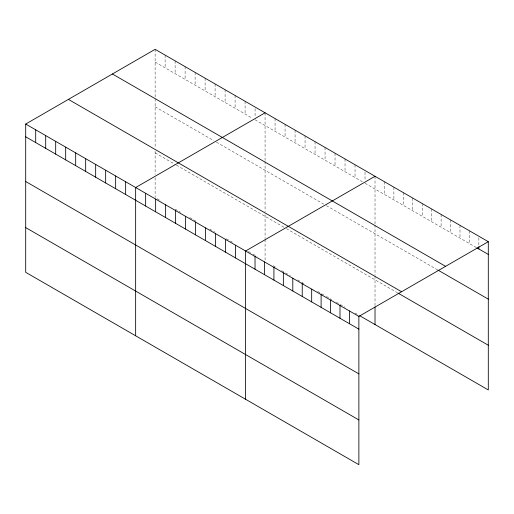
<?xml version="1.0" encoding="UTF-8"?>
<svg xmlns="http://www.w3.org/2000/svg" width="514" height="514" viewBox="0 0 514 514"><rect width="100%" height="100%" fill="white"/><g stroke="black" fill="none" stroke-linecap="round" stroke-linejoin="round"><path stroke-width="0.39" stroke-dasharray="2.57 1.93" d="M155.125 49.325L155.125 98.007M155.125 62.072L252.413 118.239M255.079 119.781L362.357 181.718M365.024 183.26L476.163 247.42M155.125 106.796L213.766 140.65M216.433 142.185L323.711 204.129M326.377 205.664L437.054 269.567M155.125 152.87L175.113 164.416M176.45 165.18L285.064 227.888M286.394 228.659L397.271 292.672M157.123 198.751L161.12 201.058M175.113 209.134L180.446 212.211M189.775 217.602L197.106 221.83M209.763 229.141L215.096 232.219M226.423 238.759L232.424 242.222M248.416 251.455L250.414 252.605M253.081 254.147L257.077 256.454M273.069 265.687L277.065 268M281.73 270.692L290.397 275.69M297.722 279.924L305.053 284.152M317.716 291.464L325.047 295.698M326.377 296.462L331.71 299.54M336.374 302.238L345.035 307.237M355.033 313.007L359.029 315.313M478.862 237.828L478.862 245.795M469.417 230.78L469.417 243.527M459.979 225.331L459.979 238.078M450.54 219.883L450.54 232.63M441.102 214.434L441.102 227.182M431.657 208.98L431.657 221.727M422.219 203.531L422.219 216.278M412.781 198.083L412.781 210.83M403.342 192.634L403.342 205.375M393.897 187.18L393.897 199.927M384.459 181.731L384.459 194.478M375.021 176.283L375.021 224.168M375.021 224.965L375.021 275.221M375.021 275.986L375.021 306.183M365.024 172.106L365.024 180.87M355.033 164.743L355.033 177.484M345.035 158.967L345.035 171.715M335.038 153.198L335.038 165.945M325.047 147.428L325.047 160.175M315.05 141.658L315.05 154.406M305.053 135.889L305.053 148.636M295.062 130.119L295.062 142.86M285.064 124.343L285.064 137.09M275.067 118.573L275.067 131.321M265.07 112.804L265.07 160.689M265.07 161.486L265.07 211.742M265.07 214.813L265.07 238.708M265.07 239.511L265.07 261.073M255.079 108.627L255.079 116.594M245.082 101.264L245.082 114.012M235.084 95.495L235.084 108.236M225.093 89.719L225.093 102.466M215.096 83.949L215.096 96.696M205.099 78.179L205.099 90.927M195.108 72.41L195.108 85.157M185.111 66.64L185.111 79.387M175.113 60.87L175.113 73.611M165.123 55.094L165.123 67.842M155.125 98.81L155.125 148.263M155.125 151.334L155.125 174.432M155.125 177.632L155.125 197.594"/><path stroke-width="0.77" d="M25.7 124.047L358.875 316.406L358.875 464.675L25.7 272.317L25.7 124.047L155.125 49.325L488.3 241.683L488.3 389.953L359.697 315.699M265.07 112.804L135.645 187.526L135.645 335.796M375.021 176.283L245.596 251.005L245.596 399.275M358.875 316.406L488.3 241.683M476.838 247.812L488.3 254.43M112.412 73.984L445.587 266.342M437.729 269.953L488.3 299.148M68.413 99.388L401.588 291.746M397.945 293.064L488.3 345.228M25.7 136.795L358.875 329.153M25.7 181.519L358.875 373.877M25.7 227.593L358.875 419.951M478.862 246.591L478.862 248.982M375.021 306.98L375.021 324.552M349.436 310.957L349.436 323.704M339.992 305.509L339.992 318.25M330.553 300.054L330.553 312.801M321.115 294.606L321.115 307.353M311.677 289.157L311.677 301.904M302.232 283.702L302.232 296.449M292.794 278.254L292.794 291.001M283.355 272.805L283.355 285.553M273.917 267.357L273.917 280.104M264.472 261.902L264.472 274.649M255.034 256.454L255.034 269.201M235.598 245.236L235.598 257.983M225.607 239.466L225.607 252.207M215.61 233.69L215.61 246.437M205.613 227.92L205.613 240.668M195.622 222.151L195.622 234.898M185.625 216.381L185.625 229.128M175.627 210.612L175.627 223.359M165.636 204.842L165.636 217.583M155.639 199.066L155.639 211.813M145.642 193.296L145.642 206.043M125.654 181.757L125.654 194.504M115.656 175.987L115.656 188.734M105.659 170.218L105.659 182.958M95.668 164.441L95.668 177.189M85.671 158.672L85.671 171.419M75.674 152.902L75.674 165.649M65.683 147.132L65.683 159.88M55.685 141.363L55.685 154.11M45.688 135.593L45.688 148.334M35.697 129.817L35.697 142.564"/></g></svg>
